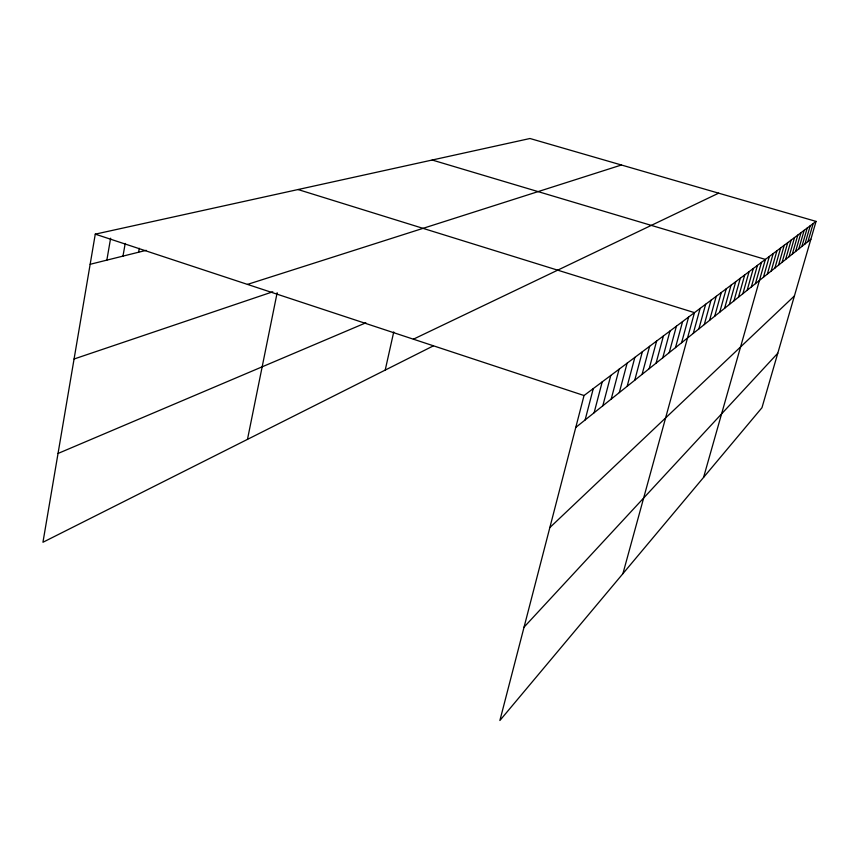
<?xml version="1.0" encoding="UTF-8"?>
<svg xmlns="http://www.w3.org/2000/svg" width="859" height="859" viewBox="0 0 859 859"><rect width="100%" height="100%" fill="white"/><g stroke="black" fill="none" stroke-linecap="round" stroke-linejoin="round"><path stroke-width="1.29" d="M816.05 221.397L584.034 395.527L499.884 720.497L761.965 407.714L816.05 221.397L529.982 138.503L95.274 234.153L42.95 542.265L433.151 345.973M106.849 260.137L110.628 238.211M122.987 256.111L125.21 243.43M138.61 252.224L139.308 248.305M247.478 439.378L277.156 292.715M385.208 370.089L393.744 331.918M585.119 419.965L593.279 388.59M594.117 412.76L602.191 381.901M602.814 405.802L610.781 375.447M611.211 399.081L619.081 369.22M619.318 392.584L627.102 363.207M627.156 386.314L634.855 357.387M634.737 380.247L642.349 351.771M642.081 374.374L649.597 346.327M649.189 368.683L656.62 341.055M656.072 363.164L663.416 335.944M662.751 357.827L670.009 331.005M669.225 352.641L676.409 326.205M675.496 347.616L682.604 321.556M681.595 342.741L688.617 317.035M622.915 573.662L694.469 312.644L298.03 189.538M693.267 333.399L700.139 308.392M698.85 328.922L705.658 304.247M704.294 324.573L711.016 300.221M709.577 320.343L716.234 296.312M714.72 316.23L721.302 292.5M719.724 312.225L726.242 288.796M724.599 308.317L731.052 285.188M729.345 304.516L735.734 281.677M733.973 300.811L740.297 278.252M738.482 297.203L744.742 274.912M742.885 293.681L749.08 271.659M747.169 290.256L753.311 268.491M751.357 286.906L757.434 265.388M755.437 283.631L761.461 262.371M703.564 477.421L765.39 259.418L432.184 160.021M763.436 277.232L769.342 256.454M767.345 274.096L773.197 253.555M771.167 271.047L776.955 250.731M774.904 268.051L780.638 247.972M778.544 265.141L784.224 245.277M782.109 262.285L787.735 242.646M785.598 259.493L791.171 240.069M789.002 256.766L794.521 237.556M792.331 254.103L797.807 235.087M795.584 251.494L801.007 232.682M798.773 248.949L804.153 230.33M801.887 246.447L807.224 228.022M804.947 244.01L810.23 225.767M807.932 241.615L813.172 223.555M524.054 627.145L777.792 353.199M549.846 527.566L794.414 295.936M575.777 427.438L810.864 239.274M413.394 339.187L718.639 193.168M58.025 453.466L365.859 322.812M74.067 358.998L272.786 291.792M247.478 284.404L621.422 165.003M90.152 264.293L146.18 250.334M95.274 234.153L584.034 395.527"/></g></svg>
